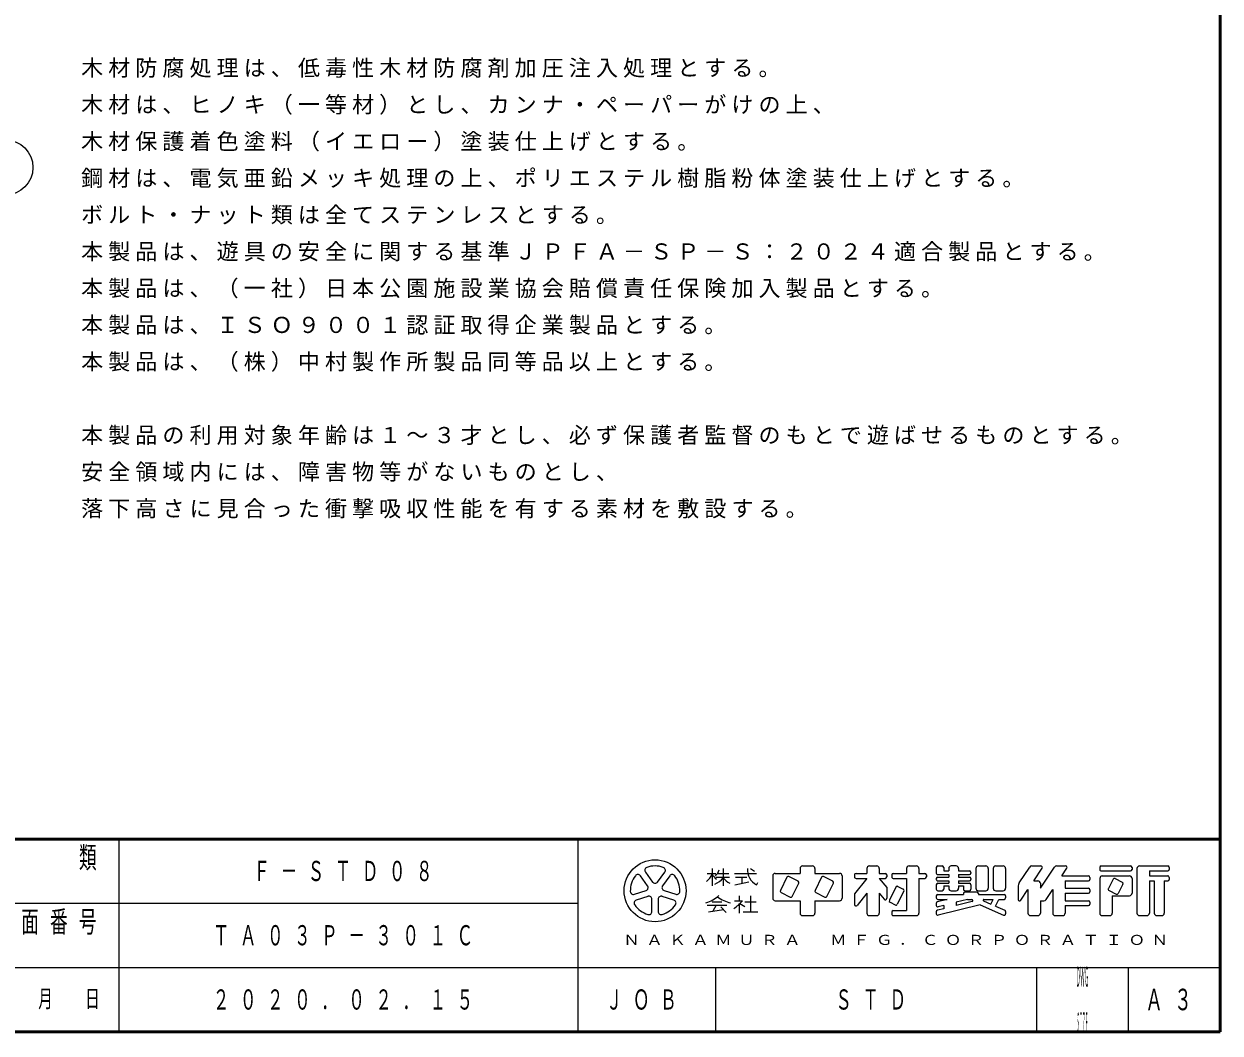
# Model space of a CAD drawing. Units: millimetres on the paper, scale 1:50. Extents: x 35 to 420, y -297 to 267.
# Drawn here: x 289.7 to 420, y -0.1 to 109.8 of the extents above; entities that cross this region are included whole.
import ezdxf
from ezdxf.enums import TextEntityAlignment as Align

# ---------------------------------------------------------------- set-up
doc = ezdxf.new("R2010")
doc.units = ezdxf.units.MM
for name, color, linetype, lineweight in [('1_50', 20, 'Continuous', 25), ('CLASS1', 7, 'Continuous', 25), ('NAKAMURA図枠', 7, 'Continuous', 13)]:
    doc.layers.add(name, color=color, linetype=linetype, lineweight=lineweight)
doc.layers.add('図面情報', color=7, linetype='Continuous')
doc.styles.add('ＭＳ ゴシック', font='')
doc.styles.get('ＭＳ ゴシック').set_extended_font_data('MS Gothic')

msp = doc.modelspace()

# ---------------------------------------------------------------- linework, layer by layer
at = {"layer": '1_50', "color": 7, "lineweight": 13}
msp.add_circle((287.638, 94.147), 3, dxfattribs=at)
at = {"layer": 'NAKAMURA図枠', "lineweight": 50}
for p, q in [((420, 0), (420, 267)), ((35, 21), (420, 21)), ((35, 0), (420, 0))]:
    msp.add_line(p, q, dxfattribs=at)
at = {"layer": 'NAKAMURA図枠'}
for p, q in [((300, 21), (300, 0)), ((357.61, 15.917), (356.825, 16.997)), ((357.371, 17.393), (358.156, 16.313)), ((358.702, 16.313), (359.487, 17.393)), ((360.033, 16.997), (359.248, 15.917)), ((371.254, 16.983), (371.254, 14.553)), ((371.524, 17.253), (374.224, 17.253)), ((374.224, 17.793), (374.224, 17.253)), ((374.494, 18.063), (375.574, 18.063)), ((375.844, 17.793), (375.844, 17.253)), ((375.844, 17.253), (378.544, 17.253)), ((378.814, 16.983), (378.814, 14.553)), ((380.164, 17.091), (380.164, 16.875)), ((380.326, 17.253), (381.514, 17.253)), ((381.514, 17.793), (381.514, 17.253)), ((381.784, 18.063), (382.594, 18.063)), ((382.864, 17.793), (382.864, 17.253)), ((382.864, 17.253), (383.512, 17.253)), ((383.674, 17.091), (383.674, 16.875)), ((384.214, 17.091), (384.214, 16.875)), ((384.376, 17.253), (385.834, 17.253)), ((385.834, 17.793), (385.834, 17.253)), ((386.104, 18.063), (386.914, 18.063)), ((387.184, 17.793), (387.184, 17.253)), ((387.184, 17.253), (387.832, 17.253)), ((387.994, 17.091), (387.994, 16.875)), ((389.074, 17.901), (389.074, 17.28)), ((389.236, 18.063), (389.722, 18.063)), ((389.236, 17.118), (390.424, 17.118)), ((389.884, 17.901), (389.884, 17.523)), ((389.884, 17.523), (390.424, 17.523)), ((390.424, 17.793), (390.424, 17.523)), ((390.424, 17.118), (390.424, 16.848)), ((391.234, 18.063), (390.694, 18.063)), ((391.504, 17.793), (391.504, 17.523)), ((391.504, 17.523), (392.692, 17.523)), ((391.504, 17.118), (392.692, 17.118)), ((391.504, 17.118), (391.504, 16.848)), ((392.854, 17.361), (392.854, 17.28)), ((393.394, 17.793), (393.394, 15.633)), ((393.664, 18.063), (394.474, 18.063)), ((394.744, 17.793), (394.744, 15.633)), ((395.284, 17.793), (395.284, 15.633)), ((395.554, 18.063), (396.364, 18.063)), ((396.634, 17.793), (396.634, 15.633)), ((398.12, 16.242), (399.254, 17.943)), ((399.479, 18.063), (400.471, 18.063)), ((399.694, 16.443), (400.606, 17.811)), ((400.414, 15.633), (401.954, 17.943)), ((402.179, 18.063), (403.171, 18.063)), ((402.754, 16.983), (403.306, 17.811)), ((402.754, 16.983), (405.652, 16.983)), ((406.894, 17.901), (406.894, 17.685)), ((407.056, 18.063), (410.242, 18.063)), ((407.056, 17.523), (410.242, 17.523)), ((407.164, 16.983), (410.134, 16.983)), ((410.404, 17.901), (410.404, 17.685)), ((410.944, 17.793), (410.944, 12.933)), ((411.214, 18.063), (414.292, 18.063)), ((412.294, 17.523), (412.294, 16.983)), ((412.294, 17.523), (414.292, 17.523)), ((412.294, 16.983), (414.292, 16.983)), ((414.454, 17.901), (414.454, 17.685)), ((372.802, 16.838), (372.082, 15.4)), ((374.025, 16.408), (373.019, 16.911)), ((373.378, 14.752), (374.098, 16.19)), ((376.582, 16.838), (375.862, 15.4)), ((377.805, 16.408), (376.799, 16.911)), ((377.158, 14.752), (377.878, 16.19)), ((381.514, 16.713), (380.164, 15.026)), ((380.326, 16.713), (381.514, 16.713)), ((382.864, 16.713), (383.674, 15.701)), ((382.864, 16.713), (383.512, 16.713)), ((383.674, 15.701), (383.674, 14.543)), ((384.682, 15.758), (383.962, 14.32)), ((384.376, 16.713), (385.834, 16.713)), ((384.899, 15.831), (385.473, 15.544)), ((385.834, 16.713), (385.834, 13.203)), ((387.184, 16.713), (387.184, 12.933)), ((387.184, 16.713), (387.832, 16.713)), ((389.074, 16.686), (389.074, 16.605)), ((389.074, 16.011), (389.074, 15.525)), ((389.236, 16.848), (390.424, 16.848)), ((389.236, 16.443), (390.424, 16.443)), ((389.236, 16.173), (390.424, 16.173)), ((389.884, 15.903), (390.424, 15.903)), ((389.884, 15.903), (389.884, 15.525)), ((390.424, 16.443), (390.424, 16.173)), ((390.424, 15.903), (390.424, 15.633)), ((391.504, 16.848), (392.692, 16.848)), ((391.504, 16.443), (392.692, 16.443)), ((391.504, 16.443), (391.504, 16.173)), ((391.504, 16.173), (392.692, 16.173)), ((391.504, 15.903), (391.504, 15.633)), ((391.504, 15.903), (392.044, 15.903)), ((392.044, 15.903), (392.044, 15.525)), ((392.854, 16.686), (392.854, 16.605)), ((392.854, 16.011), (392.854, 15.525)), ((397.984, 15.793), (397.984, 14.413)), ((399.694, 16.443), (400.144, 16.443)), ((400.414, 16.173), (400.414, 15.633)), ((403.114, 16.443), (405.652, 16.443)), ((403.114, 16.443), (403.114, 15.633)), ((405.814, 16.821), (405.814, 16.605)), ((406.894, 16.713), (406.894, 12.933)), ((408.334, 16.622), (407.83, 15.616)), ((408.551, 16.695), (409.341, 16.3)), ((409.414, 16.082), (408.91, 15.076)), ((410.404, 16.713), (410.404, 15.093)), ((412.294, 16.443), (412.834, 16.443)), ((412.294, 16.443), (412.294, 12.933)), ((412.834, 16.443), (412.834, 12.933)), ((413.914, 16.443), (414.292, 16.443)), ((413.914, 16.443), (413.914, 12.933)), ((414.454, 16.821), (414.454, 16.605)), ((356.172, 14.985), (357.441, 15.397)), ((357.65, 14.755), (356.38, 14.343)), ((358.092, 13.099), (358.092, 14.434)), ((358.767, 14.434), (358.767, 13.099)), ((360.478, 14.343), (359.208, 14.755)), ((359.417, 15.397), (360.687, 14.985)), ((372.155, 15.183), (373.161, 14.68)), ((375.935, 15.183), (376.941, 14.68)), ((380.164, 15.026), (380.164, 13.868)), ((381.514, 15.093), (380.453, 13.766)), ((381.514, 15.093), (381.514, 12.933)), ((382.864, 15.093), (383.386, 14.441)), ((382.864, 15.093), (382.864, 12.933)), ((385.546, 15.326), (384.826, 13.888)), ((389.074, 14.796), (389.074, 14.58)), ((390.26, 14.418), (389.197, 14.152)), ((389.236, 15.363), (389.722, 15.363)), ((389.236, 14.958), (392.044, 14.958)), ((389.236, 14.418), (390.26, 14.418)), ((390.694, 15.363), (391.234, 15.363)), ((392.487, 14.418), (391.234, 14.105)), ((392.044, 15.066), (392.044, 14.958)), ((392.206, 15.363), (392.692, 15.363)), ((392.206, 15.228), (393.502, 15.228)), ((392.487, 14.418), (392.947, 14.418)), ((393.664, 15.363), (394.474, 15.363)), ((393.664, 15.066), (393.664, 14.958)), ((393.664, 14.958), (396.472, 14.958)), ((394.262, 14.418), (395.288, 14.418)), ((395.032, 13.906), (395.288, 14.418)), ((395.526, 13.687), (395.892, 14.418)), ((395.554, 15.363), (396.364, 15.363)), ((395.892, 14.418), (396.472, 14.418)), ((396.634, 14.796), (396.634, 14.58)), ((398.281, 14.323), (399.064, 15.498)), ((399.064, 15.498), (399.064, 12.933)), ((401.034, 14.404), (401.764, 15.498)), ((401.764, 15.498), (401.764, 12.933)), ((403.114, 15.633), (405.652, 15.633)), ((403.114, 15.093), (403.114, 14.283)), ((403.114, 15.093), (405.652, 15.093)), ((405.814, 15.471), (405.814, 15.255)), ((407.903, 15.399), (408.693, 15.004)), ((408.244, 14.823), (408.244, 12.933)), ((408.244, 14.823), (410.134, 14.823)), ((371.524, 14.283), (374.224, 14.283)), ((374.224, 14.283), (374.224, 12.933)), ((375.844, 14.283), (378.544, 14.283)), ((375.844, 14.283), (375.844, 12.933)), ((384.035, 14.103), (384.609, 13.816)), ((384.214, 13.041), (384.214, 12.825)), ((384.376, 13.203), (385.834, 13.203)), ((389.074, 13.995), (389.074, 13.773)), ((389.074, 13.077), (389.074, 12.854)), ((389.884, 13.406), (389.197, 13.234)), ((393.85, 13.841), (389.275, 12.697)), ((389.884, 13.768), (389.275, 13.615)), ((389.884, 13.768), (389.884, 13.406)), ((392.977, 14.179), (391.234, 13.743)), ((391.234, 14.105), (391.234, 13.743)), ((393.85, 13.841), (396.406, 12.705)), ((394.229, 14.263), (395.032, 13.906)), ((395.526, 13.687), (396.538, 13.237)), ((396.634, 13.089), (396.634, 12.853)), ((400.414, 14.283), (400.81, 14.283)), ((400.414, 14.283), (400.414, 12.933)), ((403.114, 14.283), (405.652, 14.283)), ((403.114, 13.743), (403.114, 12.933)), ((403.114, 13.743), (405.652, 13.743)), ((405.814, 14.121), (405.814, 13.905)), ((374.494, 12.663), (375.574, 12.663)), ((381.784, 12.663), (382.594, 12.663)), ((384.376, 12.663), (386.914, 12.663)), ((399.334, 12.663), (400.144, 12.663)), ((402.034, 12.663), (402.844, 12.663)), ((407.164, 12.663), (407.974, 12.663)), ((411.214, 12.663), (412.024, 12.663)), ((413.104, 12.663), (413.644, 12.663)), ((410, 7), (410, 0))]:
    msp.add_line(p, q, dxfattribs=at)
at = {"layer": 'NAKAMURA図枠', "color": 211, "lineweight": 25}
for p, q in [((350, 21), (350, 0)), ((232.5, 14), (350, 14)), ((177.5, 7), (420, 7)), ((400, 7), (400, 0))]:
    msp.add_line(p, q, dxfattribs=at)
at = {"layer": 'NAKAMURA図枠', "lineweight": 25}
for p, q in [((364.099, 17.253), (365.044, 17.253)), ((364.639, 17.793), (364.639, 15.903)), ((365.231, 17.253), (366.475, 17.253)), ((365.854, 17.793), (365.854, 15.903)), ((367.069, 17.253), (369.499, 17.253)), ((369.281, 17.467), (368.84, 17.761)), ((365.085, 16.848), (366.529, 16.848)), ((367.111, 16.02), (368.647, 16.327)), ((367.204, 16.848), (368.419, 16.848)), ((367.879, 16.848), (367.879, 16.173)), ((367.609, 14.823), (367.609, 14.283)), ((368.824, 14.823), (368.824, 13.068)), ((364.099, 13.784), (366.259, 13.784)), ((364.235, 13.067), (365.887, 13.304)), ((364.639, 14.148), (365.719, 14.148)), ((365.101, 13.784), (364.711, 13.136)), ((365.584, 13.607), (366.19, 13.001)), ((367.069, 14.283), (367.949, 14.283)), ((367.609, 13.91), (367.609, 12.933)), ((367.66, 13.96), (368.204, 13.646)), ((368.014, 13.068), (369.634, 13.068)), ((368.217, 14.148), (369.432, 14.148)), ((365, 7), (365, 0))]:
    msp.add_line(p, q, dxfattribs=at)
at = {"layer": 'NAKAMURA図枠'}
msp.add_circle((358.429, 15.363), 3.375, dxfattribs=at)
for centre, radius, start, end in [((358.429, 15.363), 2.7, 142.60154, 181.39846), ((356.552, 16.798), 0.338, 35.99999, 142.60154), ((357.644, 17.592), 0.338, 109.39847, 215.99997), ((358.429, 15.363), 2.7, 70.60155, 109.39847), ((359.214, 17.592), 0.338, 324, 70.60155), ((360.306, 16.798), 0.338, 37.39846, 143.99995), ((358.429, 15.363), 2.7, 358.60155, 37.39847), ((371.524, 16.983), 0.27, 89.99998, 179.99996), ((374.494, 17.793), 0.27, 89.99998, 179.99996), ((375.574, 17.793), 0.27, 0, 89.99998), ((378.544, 16.983), 0.27, 0, 89.99998), ((380.326, 17.091), 0.162, 89.99998, 179.99996), ((381.784, 17.793), 0.27, 89.99998, 179.99996), ((382.594, 17.793), 0.27, 0, 89.99998), ((383.512, 17.091), 0.162, 0, 89.99998), ((384.376, 17.091), 0.162, 89.99998, 179.99996), ((386.104, 17.793), 0.27, 89.99998, 179.99996), ((386.914, 17.793), 0.27, 0, 89.99998), ((387.832, 17.091), 0.162, 0, 89.99998), ((389.236, 17.901), 0.162, 89.99998, 179.99996), ((389.236, 17.28), 0.162, 179.99998, 270.00002), ((389.722, 17.901), 0.162, 0, 89.99998), ((390.694, 17.793), 0.27, 89.99998, 179.99996), ((391.234, 17.793), 0.27, 0, 89.99998), ((392.692, 17.361), 0.162, 0, 89.99998), ((392.692, 17.28), 0.162, 270.00002, 0), ((393.664, 17.793), 0.27, 89.99998, 179.99996), ((394.474, 17.793), 0.27, 0, 89.99998), ((395.554, 17.793), 0.27, 89.99998, 179.99996), ((396.364, 17.793), 0.27, 0, 89.99998), ((399.479, 17.793), 0.27, 89.99998, 146.30984), ((400.471, 17.901), 0.162, 326.31015, 89.99998), ((402.179, 17.793), 0.27, 89.99998, 146.3098), ((403.171, 17.901), 0.162, 326.31003, 89.99998), ((405.652, 16.821), 0.162, 0, 89.99998), ((407.056, 17.901), 0.162, 89.99998, 179.99996), ((407.056, 17.685), 0.162, 179.99998, 270.00002), ((407.164, 16.713), 0.27, 89.99998, 179.99996), ((410.134, 16.713), 0.27, 0, 89.99998), ((410.242, 17.901), 0.162, 0, 89.99998), ((410.242, 17.685), 0.162, 270.00002, 0), ((411.214, 17.793), 0.27, 89.99998, 179.99996), ((414.292, 17.901), 0.162, 0, 89.99998), ((414.292, 17.685), 0.162, 270.00002, 0), ((414.292, 16.821), 0.162, 0, 89.99998), ((357.337, 15.718), 0.338, 287.99998, 35.99999), ((358.429, 16.512), 0.338, 215.99998, 324), ((359.521, 15.718), 0.338, 143.99996, 251.99999), ((372.946, 16.766), 0.162, 63.43492, 153.43499), ((373.953, 16.263), 0.162, 333.4349, 63.43487), ((376.726, 16.766), 0.162, 63.43492, 153.43499), ((377.733, 16.263), 0.162, 333.4349, 63.43487), ((380.326, 16.875), 0.162, 179.99998, 270.00002), ((383.512, 16.875), 0.162, 270.00002, 0), ((384.376, 16.875), 0.162, 179.99998, 270.00002), ((384.826, 15.686), 0.162, 63.43487, 153.43498), ((387.832, 16.875), 0.162, 270.00002, 0), ((389.236, 16.686), 0.162, 89.99998, 179.99996), ((389.236, 16.605), 0.162, 179.99998, 270.00002), ((389.236, 16.011), 0.162, 89.99998, 179.99996), ((392.692, 16.686), 0.162, 0, 89.99998), ((392.692, 16.605), 0.162, 270.00002, 0), ((392.692, 16.011), 0.162, 0, 89.99998), ((398.794, 15.793), 0.81, 146.30999, 179.99996), ((400.144, 16.173), 0.27, 0, 89.99998), ((405.652, 16.605), 0.162, 270.00002, 0), ((408.478, 16.55), 0.162, 63.43447, 153.43474), ((409.269, 16.155), 0.162, 333.43484, 63.43447), ((414.292, 16.605), 0.162, 270.00002, 0), ((356.067, 15.306), 0.338, 181.39848, 287.99997), ((356.484, 14.022), 0.338, 107.99999, 214.60154), ((357.754, 14.434), 0.338, 359.99997, 107.99999), ((359.104, 14.434), 0.338, 71.99997, 179.99999), ((360.374, 14.022), 0.338, 325.39847, 71.99996), ((360.791, 15.306), 0.338, 252.00001, 358.60156), ((371.524, 14.553), 0.27, 179.99998, 270.00002), ((372.227, 15.328), 0.162, 153.43495, 243.43485), ((373.234, 14.825), 0.162, 243.43498, 333.43496), ((376.007, 15.328), 0.162, 153.43495, 243.43485), ((377.014, 14.825), 0.162, 243.43498, 333.43496), ((378.544, 14.553), 0.27, 270.00002, 0), ((383.512, 14.543), 0.162, 218.65962, 0), ((385.401, 15.399), 0.162, 333.43492, 63.43493), ((389.236, 15.525), 0.162, 179.99998, 270.00002), ((389.236, 14.796), 0.162, 89.99998, 179.99996), ((389.236, 14.58), 0.162, 179.99998, 270.00002), ((389.722, 15.525), 0.162, 270.00002, 0), ((390.694, 15.633), 0.27, 179.99998, 270.00002), ((391.234, 15.633), 0.27, 270.00002, 0), ((392.206, 15.525), 0.162, 179.99998, 270.00002), ((392.206, 15.066), 0.162, 89.99998, 179.99996), ((392.692, 15.525), 0.162, 270.00002, 0), ((392.947, 14.297), 0.121, 284.0365, 89.99998), ((393.664, 15.633), 0.27, 179.99998, 270.00002), ((393.502, 15.066), 0.162, 0, 89.99998), ((394.262, 14.337), 0.081, 89.99998, 246.03817), ((394.474, 15.633), 0.27, 270.00002, 0), ((395.554, 15.633), 0.27, 179.99998, 270.00002), ((396.364, 15.633), 0.27, 270.00002, 0), ((396.472, 14.796), 0.162, 0, 89.99998), ((396.472, 14.58), 0.162, 270.00002, 0), ((398.146, 14.413), 0.162, 179.99998, 326.30997), ((400.81, 14.553), 0.27, 270.00002, 326.31002), ((405.652, 15.471), 0.162, 0, 89.99998), ((405.652, 15.255), 0.162, 270.00002, 0), ((407.975, 15.544), 0.162, 153.43517, 243.43529), ((408.766, 15.149), 0.162, 243.43534, 333.43491), ((410.134, 15.093), 0.27, 270.00002, 0), ((358.429, 15.363), 2.7, 214.60156, 253.39848), ((357.754, 13.099), 0.338, 253.39847, 359.99997), ((359.104, 13.099), 0.338, 179.99999, 286.60154), ((358.429, 15.363), 2.7, 286.60155, 325.39847), ((380.326, 13.868), 0.162, 179.99998, 321.34037), ((384.107, 14.248), 0.162, 153.43487, 243.4348), ((384.376, 13.041), 0.162, 89.99998, 179.99996), ((384.682, 13.961), 0.162, 243.43487, 333.43498), ((389.236, 13.995), 0.162, 104.03614, 179.99996), ((389.236, 13.773), 0.162, 179.99998, 284.03612), ((389.236, 13.077), 0.162, 104.03614, 179.99996), ((396.472, 13.089), 0.162, 0, 66.03701), ((405.652, 14.121), 0.162, 0, 89.99998), ((405.652, 13.905), 0.162, 270.00002, 0), ((374.494, 12.933), 0.27, 179.99998, 270.00002), ((375.574, 12.933), 0.27, 270.00002, 0), ((381.784, 12.933), 0.27, 179.99998, 270.00002), ((382.594, 12.933), 0.27, 270.00002, 0), ((384.376, 12.825), 0.162, 179.99998, 270.00002), ((386.914, 12.933), 0.27, 270.00002, 0), ((389.236, 12.854), 0.162, 179.99998, 284.03612), ((396.472, 12.853), 0.162, 246.03699, 0), ((399.334, 12.933), 0.27, 179.99998, 270.00002), ((400.144, 12.933), 0.27, 270.00002, 0), ((402.034, 12.933), 0.27, 179.99998, 270.00002), ((402.844, 12.933), 0.27, 270.00002, 0), ((407.164, 12.933), 0.27, 179.99998, 270.00002), ((407.974, 12.933), 0.27, 270.00002, 0), ((411.214, 12.933), 0.27, 179.99998, 270.00002), ((412.024, 12.933), 0.27, 270.00002, 0), ((413.104, 12.933), 0.27, 179.99998, 270.00002), ((413.644, 12.933), 0.27, 270.00002, 0)]:
    msp.add_arc(centre, radius, start, end, dxfattribs=at)
at = {"layer": 'NAKAMURA図枠', "lineweight": 25}
for centre, radius, start, end in [((362.534, 18.084), 2.285, 311.36185, 337.13638), ((366.617, 18.427), 2.345, 212.50346, 230.00631), ((363.998, 18.047), 1.467, 313.72108, 343.54317), ((370.437, 17.694), 1.953, 177.09472, 240.51891), ((363.626, 18.818), 3.034, 295.86917, 317.23867), ((368.082, 18.818), 3.034, 222.76131, 240.10806), ((368.46, 16.805), 1.299, 321.42112, 334.8249), ((363.102, 17.257), 3.32, 285.11261, 313.40619), ((367.23, 17.194), 3.192, 231.17281, 259.75506), ((364.34, 17.226), 4.657, 304.87257, 320.80411)]:
    msp.add_arc(centre, radius, start, end, dxfattribs=at)

# ---------------------------------------------------------------- texts
at = {"layer": 'CLASS1', "char_height": 1.76, "attachment_point": 1, "style": 'ＭＳ ゴシック'}
for s, insert in [('\\T1.23;木材防腐処理は、低毒性木材防腐剤加圧注入処理とする。', (295.882, 105.878)), ('\\T1.23;木材は、ヒノキ（一等材）とし、カンナ・ペーパーがけの上、', (295.882, 101.878)), ('\\T1.23;木材保護着色塗料（イエロー）塗装仕上げとする。', (295.882, 97.878)), ('\\T1.23;鋼材は、電気亜鉛メッキ処理の上、ポリエステル樹脂粉体塗装仕上げとする。', (295.882, 93.878)), ('\\T1.23;ボルト・ナット類は全てステンレスとする。', (295.882, 89.878)), ('\\T1.23;本製品は、遊具の安全に関する基準ＪＰＦＡ－ＳＰ－Ｓ：２０２４適合製品とする。', (295.882, 85.878)), ('\\T1.23;本製品は、（一社）日本公園施設業協会賠償責任保険加入製品とする。', (295.882, 81.878)), ('\\T1.23;本製品は、ＩＳＯ９００１認証取得企業製品とする。', (295.882, 77.878)), ('\\T1.23;本製品は、（株）中村製作所製品同等品以上とする。', (295.882, 73.878)), ('\\T1.23;本製品の利用対象年齢は１～３才とし、必ず保護者監督のもとで遊ばせるものとする。', (295.882, 65.878)), ('\\T1.23;安全領域内には、障害物等がないものとし、', (295.882, 61.878)), ('\\T1.23;落下高さに見合った衝撃吸収性能を有する素材を敷設する。', (295.882, 57.878))]:
    msp.add_mtext(s, dxfattribs=dict(at, insert=insert))
at = {"layer": 'NAKAMURA図枠', "style": 'ＭＳ ゴシック'}
for s, width, p in [('ＤＷＧ', 0.15, (405, 6)), ('ＳＩＺＥ', 0.1, (405, 1))]:
    msp.add_text(s, height=2.199, dxfattribs=dict(at, width=width)).set_placement(p, align=Align.MIDDLE_CENTER)
at = {"layer": 'NAKAMURA図枠', "color": 4, "style": 'ＭＳ ゴシック'}
for s, insert, char_height, attachment_point in [('\\T1.64;\\W0.6;分\u3000\u3000類', (292.5, 20.167), 2.346, 2), ('\\T1.64;\\W0.6;図面番号', (292.5, 13.167), 2.346, 2), ('\\T1.39;\\W1.2;ＮＡＫＡＭＵＲＡ\u3000ＭＦＧ．ＣＯＲＰＯＲＡＴＩＯＮ', (385, 10), 1.1, 5), ('\\T1.64;\\W0.6;年\u3000月\u3000日', (292.5, 3.5), 1.906, 5), ('\\T1.64;\\W0.6;ＪＯＢ', (357.5, 3.5), 2.199, 5), ('\\T1.64;\\W0.6;Ａ３', (415, 3.5), 2.346, 5)]:
    msp.add_mtext(s, dxfattribs=dict(at, insert=insert, char_height=char_height, attachment_point=attachment_point))
at = {"layer": '図面情報', "char_height": 2.199, "attachment_point": 5, "style": 'ＭＳ ゴシック'}
for s, insert in [('\\T1.64;\\W0.6;Ｆ－ＳＴＤ０８', (325, 17.5)), ('\\T1.64;\\W0.6;ＴＡ０３Ｐ－３０１Ｃ', (325, 10.5)), ('\\T1.64;\\W0.6;２０２０．０２．１５', (325, 3.5)), ('\\T1.64;\\W0.6;ＳＴＤ', (382.5, 3.5))]:
    msp.add_mtext(s, dxfattribs=dict(at, insert=insert))

doc.saveas('drawing.dxf')
